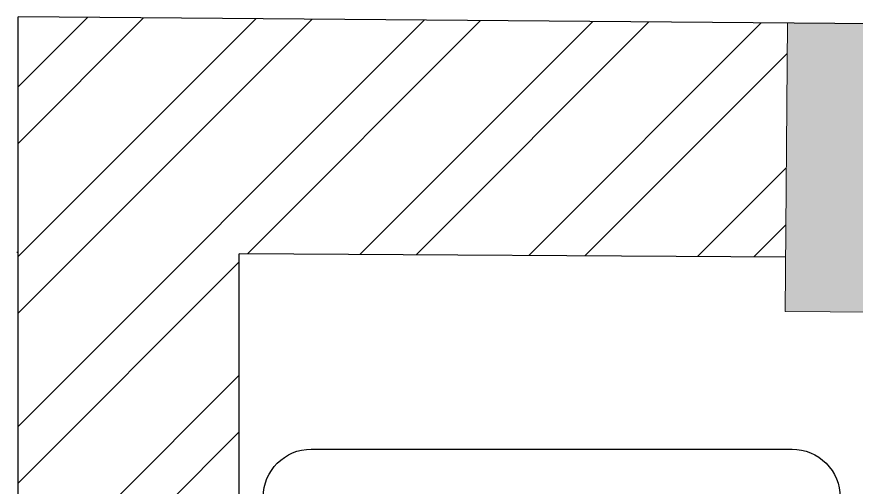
# Model space of a CAD drawing. Header units: feet. Extents: x 3263306 to 3270867, y -5461591 to -5452242.
# Drawn here: x 3263306 to 3264179, y -5452731 to -5452242 of the extents above; entities that cross this region are included whole.
import ezdxf

# ---------------------------------------------------------------- set-up
doc = ezdxf.new("R2010")
doc.units = ezdxf.units.FT
doc.header["$LTSCALE"] = 33
doc.header["$MEASUREMENT"] = 0
for name, color, linetype, lineweight in [('A-COL', 243, 'Continuous', 9), ('column hatch', 5, 'Continuous', 0), ('LENS-DIM', 252, 'Continuous', 5), ('LENS-FURNITURE', 13, 'Continuous', 9), ('LN-HATCH', 251, 'Continuous', 0)]:
    doc.layers.add(name, color=color, linetype=linetype, lineweight=lineweight)
doc.layers.add('A-WALL', color=1, linetype='Continuous')
doc.layers.add('PDF_Geometry', color=7, linetype='Continuous')

# ---------------------------------------------------------------- blocks, each defined once
blk = doc.blocks.new('A$C3555d8a6')
at = {"layer": 'column hatch'}
h = blk.add_hatch(color=8, dxfattribs=at)
h.dxf.hatch_style = 1
h.paths.add_polyline_path([(-2677.976706546731, -3489.094838867896), (-2977.976706546732, -3489.094838867896), (-2977.976706546732, -3939.094838867896), (-2677.976706546731, -3939.094838867896)])
h.paths.add_polyline_path([(292.0232934532687, -3489.094838867896), (-7.976706546731293, -3489.094838867896), (-7.976706546731293, -3939.094838867896), (292.0232934532687, -3939.094838867896)])
h.paths.add_polyline_path([(3642.023293453269, -3489.094838867896), (3342.023293453268, -3489.094838867896), (3342.023293453268, -3939.094838867896), (3642.023293453269, -3939.094838867896)])
h.paths.add_polyline_path([(4069.524702883326, -15.30115689244121), (3771.608444514685, 21.36182082165033), (3716.969005987048, -425.3087949575856), (4014.560235956683, -461.9317731466144)])
h.paths.add_polyline_path([(300, 0), (0, 0), (0, -450), (300, -450)])
h.paths.add_polyline_path([(-2677.976706546731, 5.837689984589815), (-2977.976706546732, 5.837689984589815), (-2977.976706546732, -444.1623100154101), (-2677.976706546731, -444.1623100154101)])
h.paths.add_polyline_path([(-1728.017886011861, 4495.690031432546), (-2178.003061404452, 4499.343188511208), (-2180.39747622516, 4199.460359157063), (-1730.41181979794, 4195.86744812876)])
h.paths.add_polyline_path([(171.9195214686915, 4480.265590431169), (-278.0656539620832, 4483.918747510761), (-280.4578393502161, 4184.291486275382), (169.5278193410486, 4180.698858845047)])
h.paths.add_polyline_path([(4581.894541875459, 4448.11695183441), (4131.89454187546, 4448.11695183441), (4131.89454187546, 4148.11695183441), (4581.894541875459, 4148.11695183441)])
at = {"layer": 'LN-HATCH'}
h = blk.add_hatch(dxfattribs=at)
h.set_pattern_fill('ANSI32', color=256, scale=333, angle=180)
h.set_pattern_definition([(225, (-4955605.516188769, 5285477.997711561), (88.29995930067012, -88.29995930067015), []), (225, (-4955664.382828205, 5285477.997711561), (88.29995930067012, -88.29995930067015), [])])
h.paths.add_polyline_path([(-2747.976706546732, -444.1623100154101), (-2977.976706546732, -444.1623100154101), (-2977.976706546732, -459.0948388678953), (-2977.976706546732, -3489.094838867896), (-2747.976706546732, -3489.094838867896)])
h.paths.add_polyline_path([(-2747.976706546732, 4259.516823614016), (-2179.945250276476, 4256.098330087028), (-2178.003061404452, 4499.343188511208), (-2977.976706546732, 4505.837689984589), (-2977.976706546732, 5.837689984589815), (-2747.976706546732, 5.837689984589815)])
h.paths.add_polyline_path([(-278.0656539620832, 4483.918747510761), (-1728.017886011861, 4495.690031432546), (-1729.952529232017, 4253.3902103398), (-279.9758326262236, 4244.664045799523)])
h.paths.add_polyline_path([(4131.89454187546, 4448.11695183441), (171.9195214686915, 4480.265590431169), (170.0168878603726, 4241.95592605602), (4131.89454187546, 4218.112786799669)])
h.paths.add_polyline_path([(4581.894541875459, 4148.114180301315), (4581.894541875459, 4148.11695183441), (4350.159420651383, 4148.11695183441), (3841.246832353063, 12.79179287049919), (4069.524855708703, -15.30117569956928)])
h.paths.add_polyline_path([(4014.560369133017, -461.9317895350977), (3786.282365426421, -433.838823383674), (3410.288172229194, -3489.094838867896), (3642.023293453269, -3489.094838867896)])
at = {"layer": 'A-COL'}
for p, q in [((-2178.002202206291, 4499.450796775519), (-2180.39747622516, 4199.460359157063)), ((-2180.39747622516, 4199.460359157063), (-1730.41181979794, 4195.86744812876))]:
    blk.add_line(p, q, dxfattribs=at)
at = {"layer": 'A-WALL'}
for p, q in [((-2977.976706546732, -9.094838867895305), (-2977.976706546732, 4505.837689984589)), ((4131.89454187546, 4448.11695183441), (-2977.976706546732, 4505.837689984589)), ((-2977.976706546732, 4260.900996097364), (-2979.360853964463, 4260.909326091408)), ((-2747.976706546732, 5.837689984589815), (-2747.976706546732, 4259.516823614016)), ((-2179.945250276476, 4256.098330087028), (-2747.976706546732, 4259.516823614016))]:
    blk.add_line(p, q, dxfattribs=at)
blk = doc.blocks.new('MOROTISED TABLE-TRIAL SET 950x600')
at = {"layer": 'PDF_Geometry', "lineweight": 25}
blk.add_lwpolyline([(415.5923622683621, 2.18279e-11), (550.0003704861738, 2.18279e-11, 0.4142524001247118), (599.9958994225599, 50.00260162355697), (599.9958994225599, 899.9973678589085, 0.4142518501714829), (550.0003704861738, 950.0000000000218), (50.00260613718999, 950.0000000000218, 0.4142929195148918), (4.605390131e-07, 899.9973678589085), (4.605390131e-07, 50.00260162355697, 0.414163635492108), (50.00260613718999, 2.18279e-11), (415.5923622683621, 2.18279e-11)], format="xyb", dxfattribs=at)

msp = doc.modelspace()

# ---------------------------------------------------------------- block references
at = {"layer": 'LENS-DIM', "color": 2}
msp.add_blockref('A$C3555d8a6', (3266285.56624002, -5456748.279691574), dxfattribs=at)
at = {"layer": 'LENS-FURNITURE', "xscale": -1, "rotation": 180}
msp.add_blockref('MOROTISED TABLE-TRIAL SET 950x600', (3263562.448401715, -5452691.746945406), dxfattribs=at)

doc.saveas('drawing.dxf')
